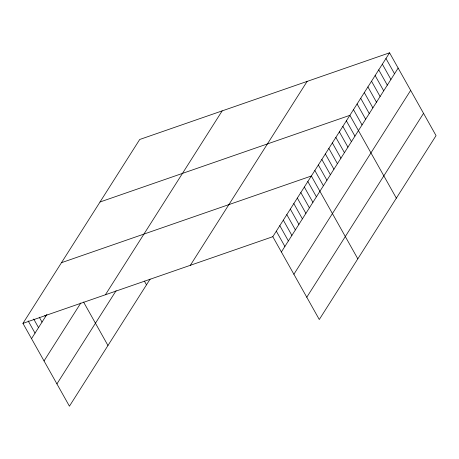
<?xml version="1.0" encoding="UTF-8"?>
<svg xmlns="http://www.w3.org/2000/svg" width="459" height="459" viewBox="0 0 459 459"><rect width="100%" height="100%" fill="white"/><g stroke="black" fill="none" stroke-linecap="round" stroke-linejoin="round"><path stroke-width="0.69" d="M150.104 279.141L69.429 406.192L22.95 323.365L139.714 139.484L389.571 52.808L436.05 135.635L319.286 319.516L272.807 236.695L389.571 52.808M31.522 338.644L46.933 314.369M44.03 360.935L80.813 303.009M105.404 294.764L222.167 110.883M56.922 383.902L116.121 290.673M190.353 265.296L307.117 81.409M281.378 251.968L398.142 68.087M293.892 274.258L410.656 90.377M306.778 297.225L423.542 113.344M100.016 202L349.873 115.329L396.352 198.156M61.483 262.686L311.34 176.009L357.819 258.836M22.95 323.365L272.807 236.695M385.962 58.494L394.533 73.767M382.353 64.18L390.925 79.453M378.744 69.86L387.316 85.139M375.135 75.546L383.707 90.819M371.526 81.226L380.098 96.505M367.917 86.912L376.489 102.191M364.308 92.598L372.88 107.871M360.699 98.278L369.271 113.557M357.091 103.963L365.662 119.237M353.482 109.649L362.053 124.923M346.367 120.849L354.939 136.122M342.867 126.363L351.439 141.642M339.362 131.882L347.933 147.155M335.862 137.396L344.434 152.675M332.356 142.915L340.928 158.189M328.856 148.429L337.428 163.708M325.351 153.949L333.923 169.222M321.851 159.462L330.423 174.741M318.345 164.982L326.917 180.255M314.845 170.496L323.417 185.775M307.834 181.529L316.412 196.808M304.334 187.042L312.906 202.321M300.829 192.562L309.406 207.841M297.329 198.076L305.901 213.355M293.823 203.595L302.401 218.868M290.323 209.109L298.895 224.388M286.818 214.628L295.389 229.902M283.318 220.142L291.89 235.421M279.812 225.662L288.384 240.935M276.312 231.175L284.884 246.454M144.407 281.109L146.49 284.827M83.555 302.016L107.963 345.507M44.85 315.356L45.533 316.578M39.29 317.203L42.033 322.092M33.725 319.057L38.527 327.611M28.165 320.904L35.027 333.125"/></g></svg>
